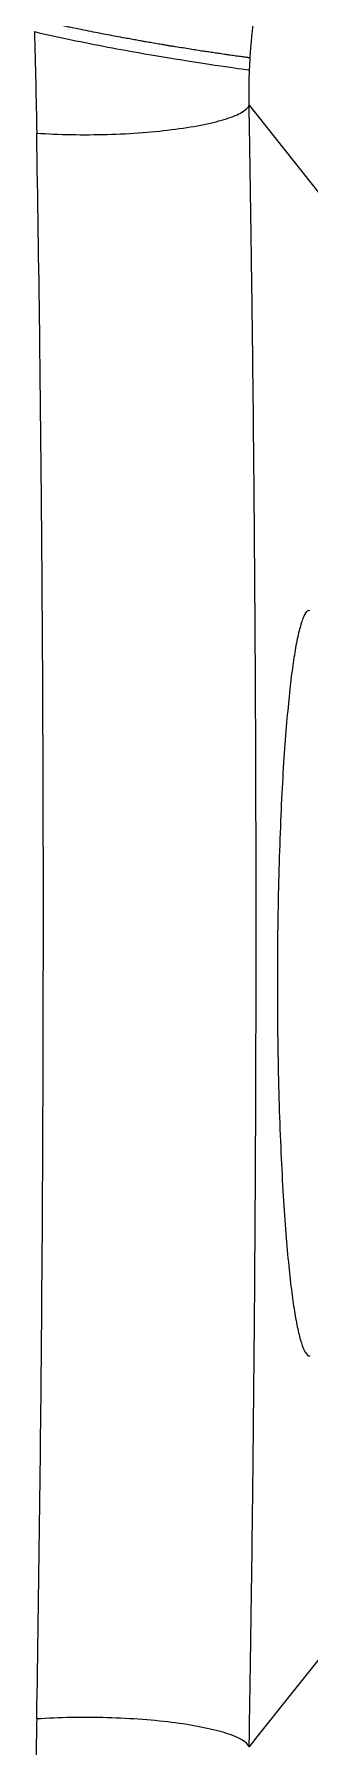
# Model space of a CAD drawing. Extents: x 527 to 611, y 788 to 934.
# Drawn here: x 549.99 to 551.79, y 840.2 to 851.41 of the extents above; entities that cross this region are included whole.
import ezdxf

# ---------------------------------------------------------------- set-up
doc = ezdxf.new("R2010")
doc.units = 0
doc.header["$MEASUREMENT"] = 0
doc.layers.add('1', color=4, linetype='Continuous')
doc.layers.add('GEOMETRY', color=3, linetype='Continuous', lineweight=25)

# ---------------------------------------------------------------- blocks, each defined once
blk = doc.blocks.new('2026_FLAIR')
at = {"layer": 'GEOMETRY'}
for p, q in [((24.331, 47.58), (25.076, 46.643)), ((25.076, 37.777), (24.382, 36.904))]:
    blk.add_line(p, q, dxfattribs=at)
at = {"layer": 'GEOMETRY', "flags": 128}
blk.add_lwpolyline([(24.382, 36.904), (24.353, 36.868), (24.331, 36.84)], dxfattribs=at)
at = {"layer": 'GEOMETRY'}
for points, knots in [([(24.338, 47.89), (24.338, 47.902), (24.34, 47.927), (24.343, 47.963), (24.346, 48), (24.349, 48.036), (24.353, 48.073), (24.357, 48.109), (24.361, 48.146), (24.366, 48.182), (24.371, 48.218), (24.375, 48.243), (24.377, 48.255)], [0, 0, 0, 0, 0.100426, 0.200747, 0.300966, 0.401088, 0.501117, 0.601056, 0.70091, 0.800683, 0.900378, 1, 1, 1, 1]), ([(24.338, 47.89), (24.337, 47.89), (24.336, 47.89), (24.333, 47.891), (24.329, 47.891), (24.323, 47.892), (24.317, 47.893), (24.308, 47.894), (24.297, 47.896), (24.277, 47.898), (24.249, 47.902), (24.212, 47.907), (24.176, 47.912), (24.141, 47.918), (24.103, 47.923), (24.066, 47.929), (24.029, 47.934), (23.989, 47.94), (23.945, 47.948), (23.897, 47.955), (23.856, 47.962), (23.821, 47.967), (23.795, 47.971), (23.768, 47.976), (23.734, 47.982), (23.697, 47.988), (23.66, 47.994), (23.628, 48), (23.595, 48.006), (23.558, 48.013), (23.513, 48.021), (23.462, 48.03), (23.388, 48.044), (23.29, 48.063), (23.197, 48.082), (23.131, 48.096), (23.095, 48.103), (23.06, 48.111), (23.025, 48.118), (22.991, 48.126), (22.957, 48.134), (22.935, 48.139), (22.924, 48.141)], [0, 0, 0, 0, 0.010061, 0.022041, 0.035923, 0.051684, 0.069305, 0.088759, 0.110015, 0.133058, 0.188787, 0.231222, 0.260681, 0.296867, 0.329564, 0.358921, 0.384937, 0.413948, 0.443968, 0.474996, 0.507044, 0.521999, 0.537489, 0.553559, 0.570132, 0.596075, 0.616473, 0.631339, 0.649211, 0.669047, 0.690858, 0.721262, 0.748796, 0.805245, 0.871647, 0.890225, 0.908718, 0.927133, 0.945464, 0.963712, 0.981887, 1, 1, 1, 1]), ([(22.925, 48.062), (23.085, 48.025), (23.249, 47.991), (23.563, 47.932), (23.712, 47.906), (23.977, 47.863), (24.091, 47.845), (24.261, 47.821), (24.317, 47.813), (24.334, 47.811)], [0, 0, 0, 0, 0.25, 0.25, 0.5, 0.5, 0.75, 0.75, 1, 1, 1, 1]), ([(24.334, 47.811), (24.334, 47.824), (24.335, 47.85), (24.337, 47.877), (24.338, 47.89)], [0, 0, 0, 0, 0.500306, 1, 1, 1, 1]), ([(24.331, 47.58), (24.331, 47.593), (24.33, 47.619), (24.33, 47.657), (24.331, 47.696), (24.331, 47.734), (24.332, 47.772), (24.333, 47.798), (24.334, 47.811)], [0, 0, 0, 0, 0.1672506, 0.3342571, 0.5010273, 0.6675693, 0.8338909, 1, 1, 1, 1]), ([(22.94, 47.398), (23.012, 47.393), (23.088, 47.39), (23.244, 47.387), (23.323, 47.388), (23.48, 47.392), (23.558, 47.396), (23.708, 47.408), (23.781, 47.415), (23.916, 47.433), (23.979, 47.443), (24.091, 47.466), (24.141, 47.479), (24.225, 47.506), (24.258, 47.52), (24.308, 47.55), (24.324, 47.565), (24.331, 47.58)], [0, 0, 0, 0, 0.125, 0.125, 0.25, 0.25, 0.375, 0.375, 0.5, 0.5, 0.625, 0.625, 0.75, 0.75, 0.875, 0.875, 1, 1, 1, 1]), ([(24.331, 36.84), (24.332, 36.874), (24.333, 36.942), (24.334, 37.045), (24.336, 37.147), (24.338, 37.249), (24.339, 37.352), (24.341, 37.454), (24.342, 37.557), (24.344, 37.66), (24.345, 37.762), (24.347, 37.865), (24.348, 37.968), (24.35, 38.071), (24.351, 38.174), (24.352, 38.277), (24.353, 38.38), (24.355, 38.483), (24.356, 38.586), (24.357, 38.689), (24.358, 38.793), (24.359, 38.896), (24.36, 38.999), (24.361, 39.103), (24.362, 39.206), (24.363, 39.31), (24.364, 39.413), (24.367, 39.705), (24.37, 40.186), (24.374, 40.857), (24.376, 41.528), (24.377, 42.201), (24.376, 42.874), (24.374, 43.547), (24.37, 44.219), (24.366, 44.779), (24.362, 45.228), (24.359, 45.565), (24.355, 45.902), (24.352, 46.19), (24.348, 46.43), (24.346, 46.622), (24.343, 46.814), (24.34, 47.006), (24.337, 47.198), (24.334, 47.389), (24.332, 47.516), (24.331, 47.58)], [0, 0, 0, 0, 0.009639, 0.019276, 0.028912, 0.038546, 0.048179, 0.057811, 0.067442, 0.077073, 0.086702, 0.096331, 0.10596, 0.115588, 0.125216, 0.134844, 0.144473, 0.154101, 0.16373, 0.173359, 0.182989, 0.19262, 0.202252, 0.211885, 0.221519, 0.231154, 0.240791, 0.250429, 0.312618, 0.374771, 0.436924, 0.499113, 0.561447, 0.623746, 0.686046, 0.748383, 0.779782, 0.811178, 0.842574, 0.873975, 0.89198, 0.909984, 0.927986, 0.945987, 0.96399, 0.981994, 1, 1, 1, 1]), ([(22.94, 37.022), (22.955, 37.884), (22.965, 38.746), (22.98, 40.473), (22.983, 41.337), (22.984, 43.068), (22.98, 43.934), (22.971, 45.019), (22.969, 45.236), (22.964, 45.67), (22.962, 45.887), (22.954, 46.538), (22.947, 46.969), (22.94, 47.398)], [0, 0, 0, 0, 0.25, 0.25, 0.5, 0.5, 0.75, 0.75, 0.8125, 0.8125, 0.875, 0.875, 1, 1, 1, 1]), ([(24.728, 44.272), (24.724, 44.274), (24.71, 44.277), (24.687, 44.236), (24.661, 44.16), (24.638, 44.052), (24.616, 43.919), (24.597, 43.76), (24.578, 43.569), (24.56, 43.341), (24.544, 43.078), (24.532, 42.782), (24.522, 42.46), (24.516, 42.118), (24.515, 41.767), (24.518, 41.417), (24.525, 41.08), (24.537, 40.764), (24.551, 40.478), (24.568, 40.225), (24.587, 40.01), (24.607, 39.831), (24.627, 39.686), (24.649, 39.568), (24.673, 39.475), (24.699, 39.418), (24.718, 39.392), (24.728, 39.399), (24.728, 39.4)], [0, 0, 0, 0, 0.021495, 0.063045, 0.102731, 0.140389, 0.175928, 0.211467, 0.249125, 0.288811, 0.330361, 0.373534, 0.418008, 0.463395, 0.509252, 0.555109, 0.600495, 0.644969, 0.688142, 0.729692, 0.769378, 0.807036, 0.842575, 0.878114, 0.915772, 0.955458, 0.997009, 1, 1, 1, 1]), ([(22.94, 37.022), (22.94, 37.009), (22.939, 36.995), (22.939, 36.968), (22.939, 36.955), (22.938, 36.914), (22.937, 36.887), (22.936, 36.806), (22.935, 36.752), (22.931, 36.591), (22.929, 36.483), (22.926, 36.376)], [0, 0, 0, 0, 0.0625, 0.0625, 0.125, 0.125, 0.25, 0.25, 0.5, 0.5, 1, 1, 1, 1]), ([(24.331, 36.84), (24.318, 36.87), (24.266, 36.901), (24.099, 36.954), (23.984, 36.978), (23.713, 37.014), (23.559, 37.025), (23.244, 37.035), (23.085, 37.032), (22.94, 37.022)], [0, 0, 0, 0, 0.25, 0.25, 0.5, 0.5, 0.75, 0.75, 1, 1, 1, 1])]:
    blk.add_open_spline(points, degree=3, knots=knots, dxfattribs=at)
blk.add_open_spline([(22.925, 48.062), (22.931, 47.841), (22.936, 47.62), (22.94, 47.398)], degree=3, dxfattribs=at)

msp = doc.modelspace()

# ---------------------------------------------------------------- block references
at = {"layer": '1'}
msp.add_blockref('2026_FLAIR', (527.067, 803.363), dxfattribs=at)

doc.saveas('drawing.dxf')
